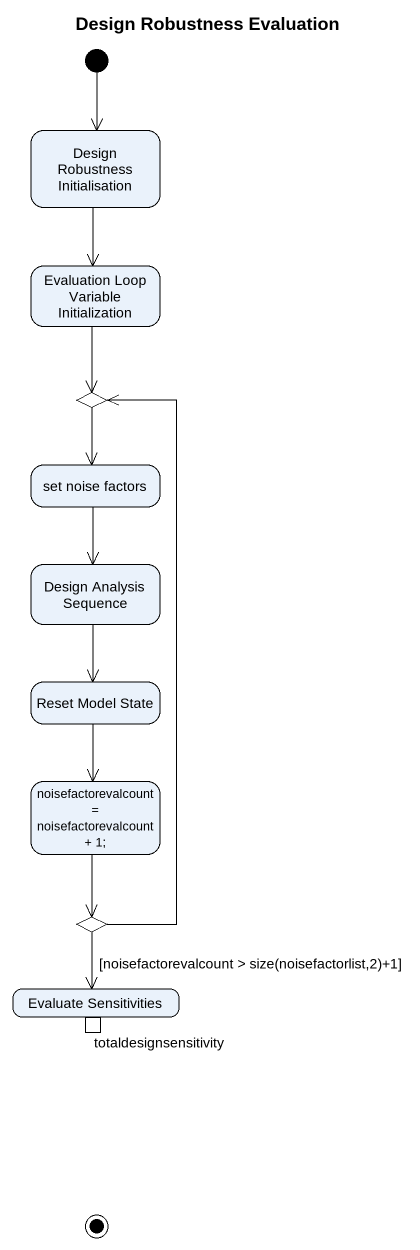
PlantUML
@startuml
title Design Robustness Evaluation
hide empty description
state "Design Robustness Initialisation" as Design_Robustness
state "Evaluation Loop Variable Initialization" as Evaluation_Loop_Variable
state choice1 <<choice>>
state "set noise factors" as set_noise_factors
state "Design Analysis Sequence" as Design_Analysis_Sequence
state "Reset Model State" as Reset_Model_State
state "noisefactorevalcount = noisefactorevalcount + 1;" as noisefactorevalcount
state choice2 <<choice>>
state "Evaluate Sensitivities" as Evaluate_Sensitivities {
  state totaldesignsensitivity <<outputPin>>
}
state final1 <<end>>
[*] --> Design_Robustness
Design_Robustness --> Evaluation_Loop_Variable
Evaluation_Loop_Variable --> choice1
choice1 --> set_noise_factors
set_noise_factors --> Design_Analysis_Sequence
Design_Analysis_Sequence --> Reset_Model_State
Reset_Model_State --> noisefactorevalcount
noisefactorevalcount --> choice2
choice2 -up-> choice1
choice2 --> Evaluate_Sensitivities : [noisefactorevalcount > size(noisefactorlist,2)+1]
@enduml
